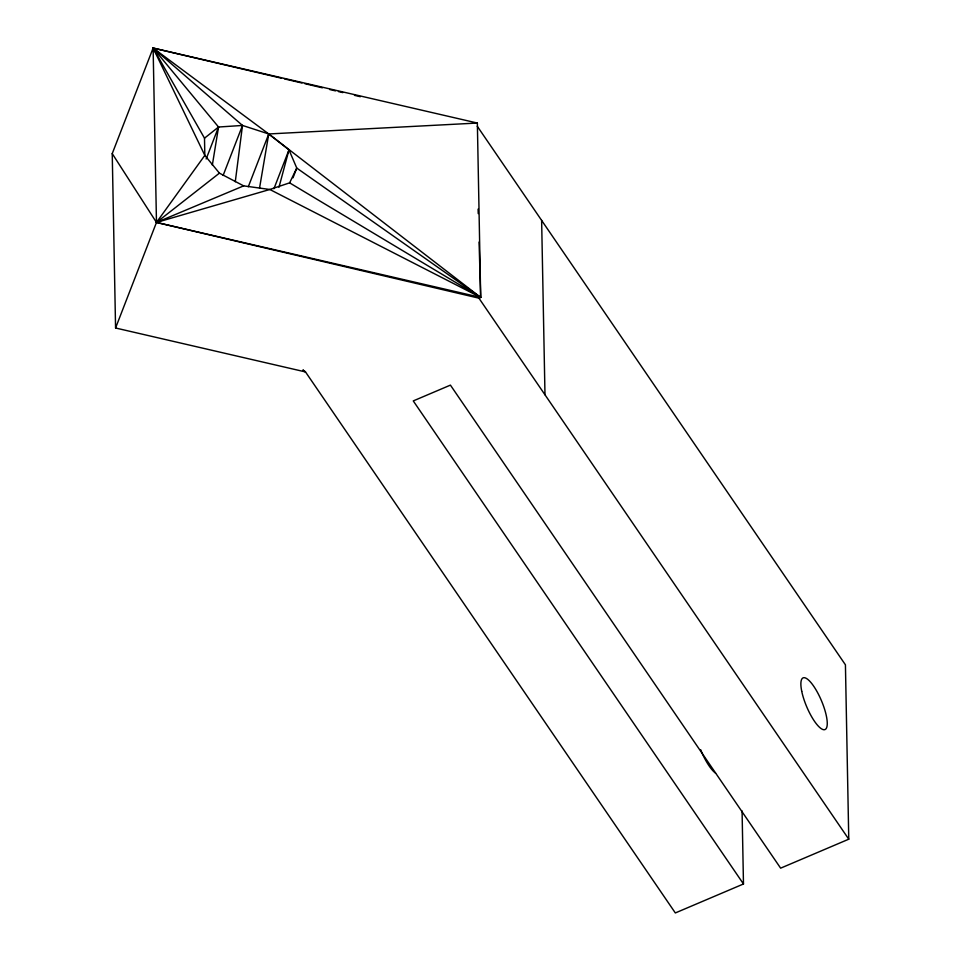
<?xml version="1.0" encoding="UTF-8"?>
<svg xmlns="http://www.w3.org/2000/svg" width="961" height="961" viewBox="0 0 961 961"><rect width="100%" height="100%" fill="white"/><g stroke="black" fill="none" stroke-linecap="round" stroke-linejoin="round"><path stroke-width="1.44" d="M235.277 181.749L242.496 125.447L153.123 48.05L112.233 153.616L115.572 328.001L305.502 371.931L675.331 912.95L743.478 883.976L742.072 810.94M212.333 165.112L218.543 127.02L153.123 48.05L156.475 222.435L115.572 328.001M259.542 188.104L268.756 133.963L153.123 48.05L204.825 155.37L219.42 173.148L243.65 185.869L269.825 189.485L480.692 297.429L477.353 123.044L153.123 48.05L204.501 138.18L204.825 155.37L156.475 222.435L112.233 153.616M278.978 187.275L288.985 149.856L268.756 133.963L242.496 125.447L218.543 127.02L204.501 138.18M206.159 158.973L218.543 127.02M223.12 175.455L242.496 125.447M248.31 186.746L268.756 133.963L477.353 123.044M273.921 188.74L288.985 149.856L296.769 168.079L480.692 297.429L478.938 298.174L156.475 222.435L219.42 173.148M292.997 177.797L296.769 168.079L289.621 182.854L269.825 189.485L156.475 222.435L480.692 297.429L479.071 242.04M477.281 126.263L845.428 664.808L848.767 839.193L780.632 868.167L450.421 385.121L413.266 400.917L743.478 883.976M156.475 222.435L243.65 185.869M153.123 48.05L281.525 78.213M284.444 78.898L301.958 83.006M304.877 83.691L322.379 87.811M329.683 89.517L335.509 90.887M338.428 91.571L342.813 92.604M354.489 95.343L360.315 96.713M289.621 182.854L480.692 297.429L268.756 133.963M303.087 370.153L305.502 371.931L303.135 370.081M478.938 298.174L848.767 839.193M478.097 209.114L478.23 213.606M541.632 220.405L544.983 394.779M715.585 773.173A28.085 7.976 67 0 1 700.641 749.652M801.726 691.259A28.085 7.976 67 0 0 824.322 729.723A28.085 7.976 67 0 0 816.177 690.118A28.085 7.976 67 0 0 801.726 691.259"/></g></svg>
